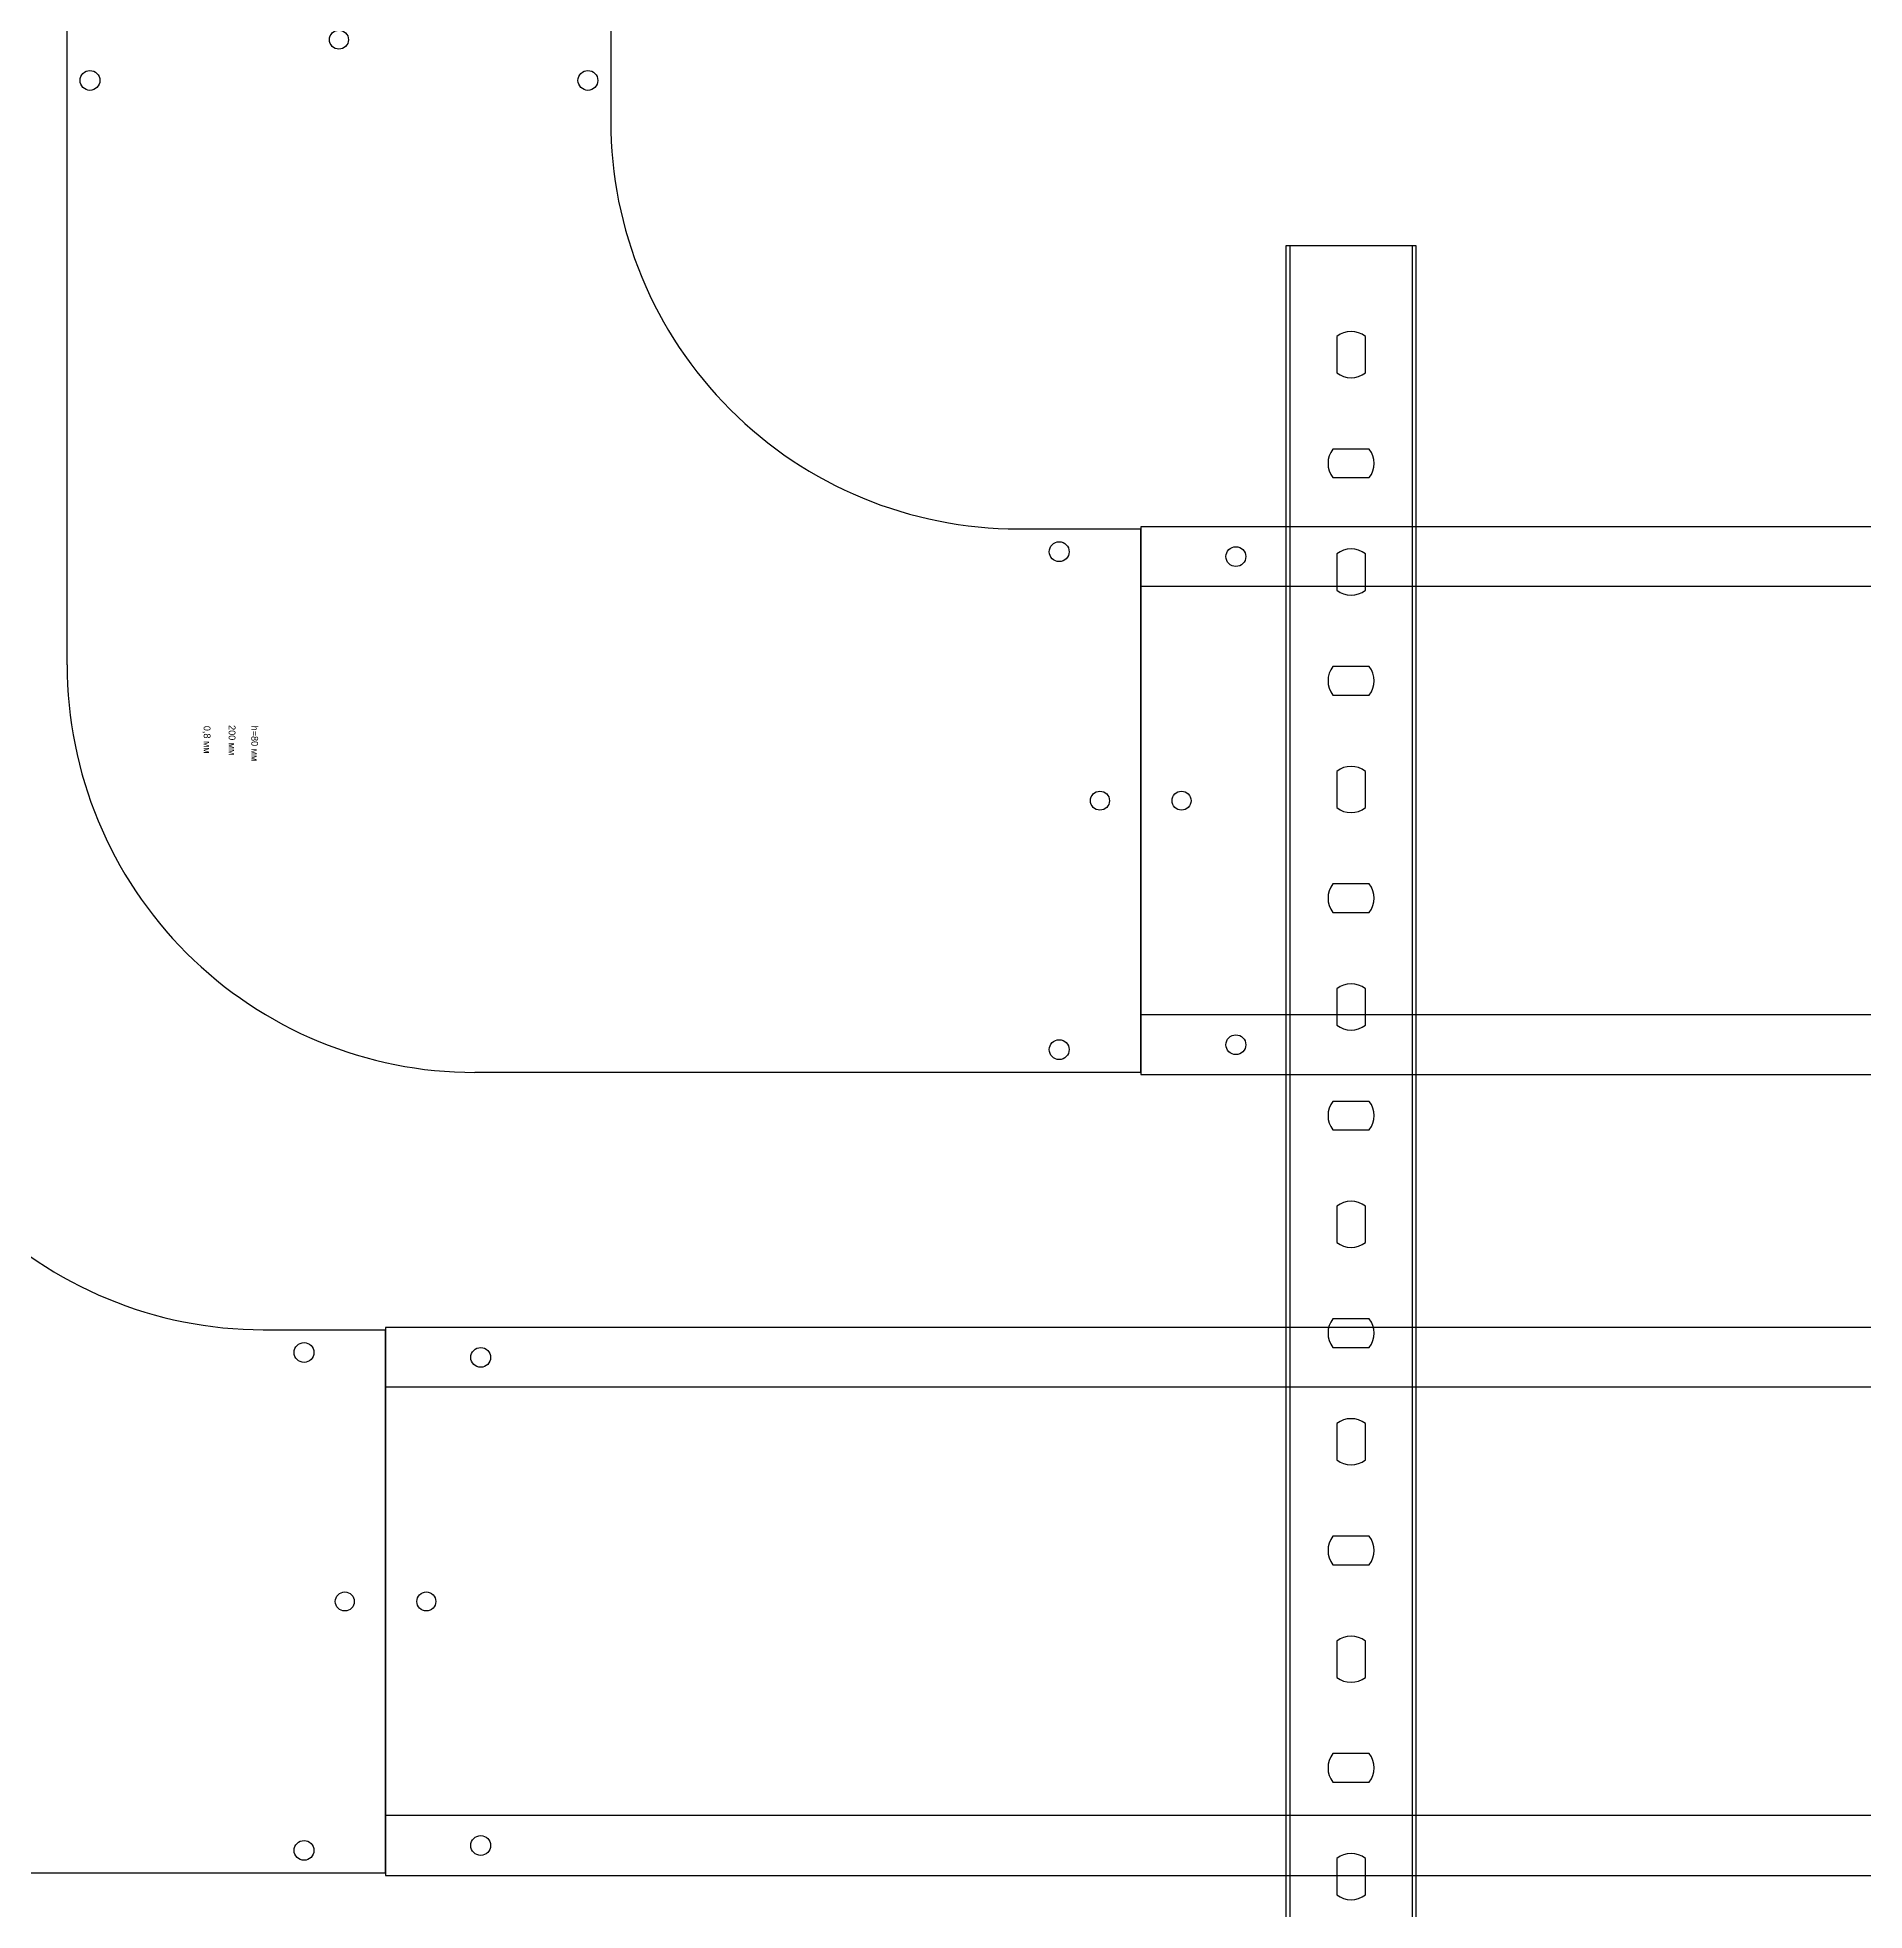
# Model space of a CAD drawing. Header units: millimetres. Extents: x -42533 to 645315, y 3457 to 82611.
# Drawn here: x 150989 to 151661, y 41350 to 42039 of the extents above; entities that cross this region are included whole.
import ezdxf
from ezdxf.enums import TextEntityAlignment as Align

# ---------------------------------------------------------------- set-up
doc = ezdxf.new("R2018")
doc.units = ezdxf.units.MM
doc.layers.add('ЭОМ_Лотки авар.', color=1, linetype='Continuous')
doc.layers.add('ЭОМ_Лотки рабочие', color=5, linetype='Continuous')
doc.styles.get("Standard").update_dxf_attribs({"font": 'arial.ttf'})

# ---------------------------------------------------------------- blocks, each defined once
blk = doc.blocks.new('*U36')
at = {"color": 0, "linetype": 'ByBlock', "lineweight": -2}
for p, q in [((100, 295), (-100, 295)), ((-100, 250), (-100, 295)), ((100, 295), (100, 50)), ((-295, 100), (-295, -100)), ((-295, 100), (-250, 100)), ((-50, -100), (-295, -100))]:
    blk.add_line(p, q, dxfattribs=at)
for centre, radius in [((0, 280), 3.5), ((-91.6, 265), 3.65), ((91.6, 265), 3.65), ((-265, 91.6), 3.65), ((-280, 0), 3.5), ((-265, -91.6), 3.65)]:
    blk.add_circle(centre, radius, dxfattribs=at)
for centre in [(-250, 250), (-50, 50)]:
    blk.add_arc(centre, 150, 270, 0, dxfattribs=at)
at = {"color": 0, "linetype": 'ByBlock', "lineweight": -2, "flags": 9}
for tag, p in [('НАИМЕНОВАНИЕ', (-27.71, -11.07)), ('ПРИМЕЧАНИЕ', (-27.44, -22.91)), ('АРТИКУЛ', (-26.88, -16.78))]:
    blk.add_attdef(tag, p, '', height=2.5, dxfattribs=at)
at = {"color": 0, "linetype": 'ByBlock', "lineweight": -2, "flags": 104}
for tag, p in [('ВЫСОТА', (-27.6, -29.74)), ('ШИРИНА', (-27.81, -38.07)), ('ТОЛЩИНА', (-27.53, -47.26))]:
    blk.add_attdef(tag, text='', height=2.5, dxfattribs=at).set_placement(p, align=Align.TOP_LEFT)
blk = doc.blocks.new('*U37')
at = {"color": 0, "linetype": 'Continuous', "lineweight": 25}
for p, q in [((-78.76, -46976.1), (-78.8, 0)), ((78.84, -46976.1), (78.8, 0))]:
    blk.add_line(p, q, dxfattribs=at)
blk.add_lwpolyline([(100.84, -46976.1), (100.8, 0), (-100.8, 0), (-100.76, -46976.1)], close=True, dxfattribs=at)
at = {"color": 0, "linetype": 'ByBlock', "lineweight": -2}
blk.add_circle((0, -15), 3.5, dxfattribs=at)
at = {"color": 0, "linetype": 'Continuous', "lineweight": 25}
for centre, radius in [((0, -15), 3.5), ((-89.8, -35), 3.65), ((89.8, -35), 3.65)]:
    blk.add_circle(centre, radius, dxfattribs=at)
at = {"color": 0, "flags": 9}
for tag, p in [('АРТИКУЛ', (-59.7, -11.85)), ('НАИМЕНОВАНИЕ', (-59.12, -7.02)), ('ПРИМЕЧАНИЕ', (-58.82, -17.26))]:
    blk.add_attdef(tag, text='', height=2.5, dxfattribs=at).set_placement(p, align=Align.TOP_LEFT)
at = {"color": 0, "lineweight": 30, "flags": 104}
for tag, p in [('ВЫСОТА', (-59.61, -20.92)), ('ШИРИНА', (-58.94, -25.15)), ('ТОЛЩИНА', (-58.99, -31.04)), ('ДЛИНА', (-59.54, -36.09))]:
    blk.add_attdef(tag, text='', height=2.5, dxfattribs=at).set_placement(p, align=Align.TOP_LEFT)
blk = doc.blocks.new('*U39')
at = {"color": 0, "linetype": 'Continuous', "lineweight": 25}
for p, q in [((-78.76, -46398.7), (-78.8, 0)), ((78.84, -46398.7), (78.8, 0))]:
    blk.add_line(p, q, dxfattribs=at)
blk.add_lwpolyline([(100.84, -46398.7), (100.8, 0), (-100.8, 0), (-100.76, -46398.7)], close=True, dxfattribs=at)
at = {"color": 0, "linetype": 'ByBlock', "lineweight": -2}
blk.add_circle((0, -15), 3.5, dxfattribs=at)
at = {"color": 0, "linetype": 'Continuous', "lineweight": 25}
for centre, radius in [((0, -15), 3.5), ((-89.8, -35), 3.65), ((89.8, -35), 3.65)]:
    blk.add_circle(centre, radius, dxfattribs=at)
at = {"color": 0, "flags": 9}
for tag, p in [('АРТИКУЛ', (-59.7, -11.85)), ('НАИМЕНОВАНИЕ', (-59.12, -7.02)), ('ПРИМЕЧАНИЕ', (-58.82, -17.26))]:
    blk.add_attdef(tag, text='', height=2.5, dxfattribs=at).set_placement(p, align=Align.TOP_LEFT)
at = {"color": 0, "lineweight": 30, "flags": 104}
for tag, p in [('ВЫСОТА', (-59.61, -20.92)), ('ШИРИНА', (-58.94, -25.15)), ('ТОЛЩИНА', (-58.99, -31.04)), ('ДЛИНА', (-59.54, -36.09))]:
    blk.add_attdef(tag, text='', height=2.5, dxfattribs=at).set_placement(p, align=Align.TOP_LEFT)
blk = doc.blocks.new('*U45')
at = {"color": 0, "linetype": 'ByBlock', "lineweight": -2}
for points in [[(24, -700), (24, 0), (-24, 0), (-24, -700)], [(-22.5, -700), (-22.5, 0)], [(22.5, -700), (22.5, 0)], [(-24, -700), (24, -700)]]:
    blk.add_lwpolyline(points, dxfattribs=at)
for points in [[(-5.25, -93.32), (-5.25, -106.68, 0.345739), (5.25, -106.68), (5.25, -93.32, 0.345739)], [(-6.68, -134.75, 0.345739), (-6.68, -145.25), (6.68, -145.25, 0.345739), (6.68, -134.75)], [(-5.25, -173.32), (-5.25, -186.68, 0.345739), (5.25, -186.68), (5.25, -173.32, 0.345739)], [(-6.68, -214.75, 0.345739), (-6.68, -225.25), (6.68, -225.25, 0.345739), (6.68, -214.75)], [(-5.25, -253.32), (-5.25, -266.68, 0.345739), (5.25, -266.68), (5.25, -253.32, 0.345739)], [(-6.68, -294.75, 0.345739), (-6.68, -305.25), (6.68, -305.25, 0.345739), (6.68, -294.75)], [(-5.25, -333.32), (-5.25, -346.68, 0.345739), (5.25, -346.68), (5.25, -333.32, 0.345739)], [(-6.68, -374.75, 0.345739), (-6.68, -385.25), (6.68, -385.25, 0.345739), (6.68, -374.75)], [(-5.25, -413.32), (-5.25, -426.68, 0.345739), (5.25, -426.68), (5.25, -413.32, 0.345739)], [(-6.68, -454.75, 0.345739), (-6.68, -465.25), (6.68, -465.25, 0.345739), (6.68, -454.75)], [(-5.25, -493.32), (-5.25, -506.68, 0.345739), (5.25, -506.68), (5.25, -493.32, 0.345739)], [(-6.68, -534.75, 0.345739), (-6.68, -545.25), (6.68, -545.25, 0.345739), (6.68, -534.75)], [(-5.25, -573.32), (-5.25, -586.68, 0.345739), (5.25, -586.68), (5.25, -573.32, 0.345739)], [(-6.68, -614.75, 0.345739), (-6.68, -625.25), (6.68, -625.25, 0.345739), (6.68, -614.75)], [(-5.25, -653.32), (-5.25, -666.68, 0.345739), (5.25, -666.68), (5.25, -653.32, 0.345739)]]:
    blk.add_lwpolyline(points, format="xyb", close=True, dxfattribs=at)
at = {"flags": 9}
for tag, p in [('НАИМЕНОВАНИЕ', (-58.16, -19.4)), ('АРТИКУЛ', (-58.87, -24.46)), ('ПРИМЕЧАНИЕ', (-58.33, -30.8))]:
    blk.add_attdef(tag, p, '', height=2.5, dxfattribs=at)
at = {"lineweight": 30, "flags": 104}
blk.add_attdef('ДЛИНА', text='', height=2.5, dxfattribs=at).set_placement((-57.72, -34.59), align=Align.TOP_LEFT)

msp = doc.modelspace()

# ---------------------------------------------------------------- block references
at = {"layer": 'ЭОМ_Лотки авар.', "color": 1}
ref = msp.add_blockref('*U36', (151099.53, 41758.31), dxfattribs=dict(at, rotation=270))
lines = msp.add_mtext('h=80 мм', dxfattribs={"layer": '0', "color": 0, "linetype": 'ByBlock', "lineweight": -2, "insert": (151069.79, 41785.9), "char_height": 2.5, "attachment_point": 1, "rotation": 270})
ref.add_attrib('ВЫСОТА', '', (151069.79, 41785.9), dxfattribs={"flags": 2}).embed_mtext(lines)
lines = msp.add_mtext('200 мм', dxfattribs={"layer": '0', "color": 0, "linetype": 'ByBlock', "lineweight": -2, "insert": (151061.47, 41786.11), "char_height": 2.5, "attachment_point": 1, "rotation": 270})
ref.add_attrib('ШИРИНА', '', (151061.47, 41786.11), dxfattribs={"flags": 2}).embed_mtext(lines)
lines = msp.add_mtext('0,8 мм', dxfattribs={"layer": '0', "color": 0, "linetype": 'ByBlock', "lineweight": -2, "insert": (151052.28, 41785.84), "char_height": 2.5, "attachment_point": 1, "rotation": 270})
ref.add_attrib('ТОЛЩИНА', '', (151052.28, 41785.84), dxfattribs={"flags": 2}).embed_mtext(lines)
at = {"layer": 'ЭОМ_Лотки авар.', "color": 1, "rotation": 90}
msp.add_blockref('*U39', (151394.53, 41758.31), dxfattribs=at)
at = {"layer": 'ЭОМ_Лотки рабочие'}
for name, p, rotation in [('*U45', (151471.92, 41262.42), 180), ('*U37', (151116.69, 41463.67), 90)]:
    msp.add_blockref(name, p, dxfattribs=dict(at, rotation=rotation))
ref = msp.add_blockref('*U36', (150821.69, 41463.67), dxfattribs=dict(at, rotation=270))
lines = msp.add_mtext('h=80 мм', dxfattribs={"layer": '0', "color": 0, "linetype": 'ByBlock', "lineweight": -2, "insert": (150791.95, 41491.27), "char_height": 2.5, "attachment_point": 1, "rotation": 270})
ref.add_attrib('ВЫСОТА', '', (150791.95, 41491.27), dxfattribs={"flags": 2}).embed_mtext(lines)
lines = msp.add_mtext('200 мм', dxfattribs={"layer": '0', "color": 0, "linetype": 'ByBlock', "lineweight": -2, "insert": (150783.63, 41491.48), "char_height": 2.5, "attachment_point": 1, "rotation": 270})
ref.add_attrib('ШИРИНА', '', (150783.63, 41491.48), dxfattribs={"flags": 2}).embed_mtext(lines)
lines = msp.add_mtext('0,8 мм', dxfattribs={"layer": '0', "color": 0, "linetype": 'ByBlock', "lineweight": -2, "insert": (150774.44, 41491.2), "char_height": 2.5, "attachment_point": 1, "rotation": 270})
ref.add_attrib('ТОЛЩИНА', '', (150774.44, 41491.2), dxfattribs={"flags": 2}).embed_mtext(lines)

doc.saveas('drawing.dxf')
